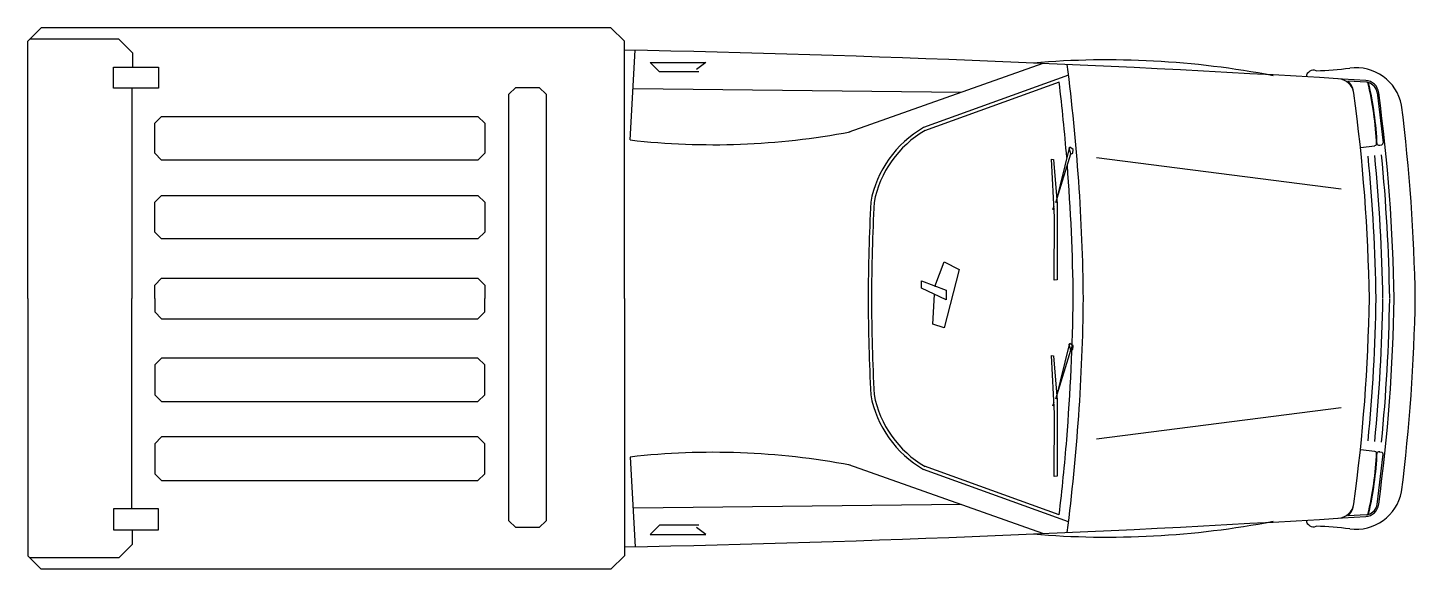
# Model space of a CAD drawing. Extents: x -1.72 to 2.38, y -0.77 to 0.83.
import ezdxf

# ---------------------------------------------------------------- set-up
doc = ezdxf.new("R2010")
doc.units = 0
doc.header["$LTSCALE"] = 0.75
doc.layers.get('0').update_dxf_attribs({"linetype": 'CONTINUOUS'})

msp = doc.modelspace()

# ---------------------------------------------------------------- linework, layer by layer
at = {"color": 0, "linetype": 'BYBLOCK'}
for p, q in [((-1.7191, 0.7865), (-1.6791, 0.8265)), ((0.0036, 0.8265), (-1.6791, 0.8265)), ((0.0436, 0.7865), (0.0036, 0.8265)), ((-1.7191, 0.0265), (-1.7191, 0.7865)), ((-1.4501, 0.7927), (-1.7129, 0.7927)), ((-1.4101, 0.7527), (-1.4501, 0.7927)), ((0.0436, 0.0265), (0.0436, 0.7865)), ((-1.4101, 0.7527), (-1.4101, 0.7096)), ((0.061, 0.4948), (0.0749, 0.76)), ((-1.4656, 0.7096), (-1.3333, 0.7096)), ((-1.4656, 0.6479), (-1.4656, 0.7096)), ((-1.3333, 0.7096), (-1.3333, 0.6479)), ((0.1199, 0.7238), (0.2841, 0.7238)), ((0.1473, 0.6964), (0.1199, 0.7238)), ((0.2841, 0.7238), (0.2567, 0.7032)), ((1.2797, 0.7211), (0.7065, 0.5175)), ((0.2636, 0.6964), (0.1473, 0.6964)), ((1.3556, 0.6861), (0.927, 0.5314)), ((1.3279, 0.6655), (0.9304, 0.522)), ((2.2358, 0.6655), (2.1806, 0.6682)), ((-1.3333, 0.6479), (-1.4656, 0.6479)), ((-1.4113, 0.6479), (-1.4113, 0.0265)), ((-0.2974, 0.6303), (-0.2774, 0.6503)), ((-0.2974, -0.6303), (-0.2974, 0.6303)), ((-0.2774, 0.6503), (-0.2079, 0.6503)), ((-0.1879, 0.6303), (-0.2079, 0.6503)), ((-0.1879, 0.6303), (-0.1879, -0.6303)), ((1.0383, 0.6353), (0.07, 0.6455)), ((2.2673, 0.6353), (2.2853, 0.4866)), ((-1.3239, 0.5641), (-1.3439, 0.5441)), ((-1.3439, 0.4554), (-1.3439, 0.5441)), ((-1.3239, 0.5641), (-0.3892, 0.5641)), ((-0.3892, 0.5641), (-0.3692, 0.5441)), ((-0.3692, 0.5441), (-0.3692, 0.4554)), ((-1.3439, 0.4554), (-1.3239, 0.4354)), ((-0.3692, 0.4554), (-0.3892, 0.4354)), ((1.3571, 0.4705), (1.3178, 0.31)), ((1.3178, 0.31), (1.3622, 0.4535)), ((1.3599, 0.4739), (1.3568, 0.4703)), ((1.3622, 0.4535), (1.3571, 0.4705)), ((1.3697, 0.4667), (1.3599, 0.4739)), ((1.362, 0.4528), (1.3679, 0.4561)), ((1.3679, 0.4561), (1.3697, 0.4667)), ((2.2177, 0.4724), (2.2603, 0.478)), ((2.2736, 0.4798), (2.2814, 0.4808)), ((-0.3892, 0.4354), (-1.3239, 0.4354)), ((1.3145, 0.2668), (1.3049, 0.4385)), ((1.3049, 0.4385), (1.3112, 0.4375)), ((1.3115, 0.4375), (1.3222, 0.306)), ((2.161, 0.3491), (1.4383, 0.442)), ((-1.3239, 0.3312), (-1.3439, 0.3112)), ((-1.3239, 0.3312), (-0.3892, 0.3312)), ((-0.3692, 0.3112), (-0.3892, 0.3312)), ((-1.3439, 0.2226), (-1.3439, 0.3112)), ((-0.3692, 0.3112), (-0.3692, 0.2226)), ((1.3119, 0.299), (1.3081, 0.2885)), ((1.3222, 0.306), (1.3222, 0.0819)), ((1.3131, 0.0809), (1.3145, 0.2668)), ((-1.3439, 0.2226), (-1.3239, 0.2026)), ((-0.3892, 0.2026), (-0.3692, 0.2226)), ((-0.3892, 0.2026), (-1.3239, 0.2026)), ((0.9604, 0.062), (0.9883, 0.1345)), ((0.9883, 0.1345), (1.0329, 0.1122)), ((-1.3239, 0.0862), (-1.3439, 0.0662)), ((-1.3239, 0.0862), (-0.3892, 0.0862)), ((-0.3892, 0.0862), (-0.3692, 0.0662)), ((1.0329, 0.1122), (0.9883, -0.0607)), ((-1.3439, 0.0265), (-1.3439, 0.0662)), ((-0.3692, 0.0662), (-0.3692, 0.0265)), ((0.9214, 0.0565), (0.9214, 0.0788)), ((0.9214, 0.0788), (0.9938, 0.0509)), ((0.9938, 0.023), (0.9214, 0.0565)), ((0.9938, 0.0509), (0.9938, 0.023)), ((1.3222, 0.0819), (1.3131, 0.0809)), ((-1.7191, 0.0265), (-1.7191, -0.7335)), ((-1.4113, -0.595), (-1.4113, 0.0265)), ((-1.3439, 0.0265), (-1.3439, -0.0133)), ((-0.3692, -0.0133), (-0.3692, 0.0265)), ((0.0436, 0.0265), (0.0436, -0.7335)), ((0.9548, -0.0495), (0.9597, 0.0387)), ((-1.3239, -0.0333), (-1.3439, -0.0133)), ((-1.3239, -0.0333), (-0.3892, -0.0333)), ((-0.3892, -0.0333), (-0.3692, -0.0133)), ((0.9883, -0.0607), (0.9548, -0.0495)), ((1.3571, -0.1096), (1.3178, -0.2701)), ((1.3599, -0.1062), (1.3568, -0.1098)), ((1.3622, -0.1266), (1.3571, -0.1096)), ((1.3697, -0.1133), (1.3599, -0.1062)), ((1.3679, -0.124), (1.3697, -0.1133)), ((-1.3439, -0.1697), (-1.3239, -0.1497)), ((-0.3892, -0.1497), (-1.3239, -0.1497)), ((-0.3892, -0.1497), (-0.3692, -0.1697)), ((1.3145, -0.3133), (1.3049, -0.1416)), ((1.3049, -0.1416), (1.3112, -0.1426)), ((1.3115, -0.1426), (1.3222, -0.2741)), ((1.3178, -0.2701), (1.3622, -0.1266)), ((1.362, -0.1273), (1.3679, -0.124)), ((-1.3439, -0.1697), (-1.3439, -0.2583)), ((-0.3692, -0.2583), (-0.3692, -0.1697)), ((-1.3239, -0.2783), (-1.3439, -0.2583)), ((-1.3239, -0.2783), (-0.3892, -0.2783)), ((-0.3692, -0.2583), (-0.3892, -0.2783)), ((1.3119, -0.2811), (1.3081, -0.2916)), ((1.3222, -0.2741), (1.3222, -0.4982)), ((1.3131, -0.4992), (1.3145, -0.3133)), ((2.161, -0.2962), (1.4383, -0.3891)), ((-1.3439, -0.4025), (-1.3239, -0.3825)), ((-1.3439, -0.4025), (-1.3439, -0.4912)), ((-0.3892, -0.3825), (-1.3239, -0.3825)), ((-0.3692, -0.4025), (-0.3892, -0.3825)), ((-0.3692, -0.4912), (-0.3692, -0.4025)), ((0.061, -0.4419), (0.0749, -0.7071)), ((2.2177, -0.4195), (2.2603, -0.4251)), ((2.2673, -0.5824), (2.2853, -0.4337)), ((2.2736, -0.4269), (2.2814, -0.4279)), ((-1.3239, -0.5112), (-1.3439, -0.4912)), ((-0.3892, -0.5112), (-0.3692, -0.4912)), ((1.2797, -0.6681), (0.7065, -0.4646)), ((1.3556, -0.6332), (0.927, -0.4785)), ((1.3279, -0.6126), (0.9304, -0.4691)), ((-1.3239, -0.5112), (-0.3892, -0.5112)), ((1.3222, -0.4982), (1.3131, -0.4992)), ((-1.4656, -0.595), (-1.4656, -0.6567)), ((-1.3333, -0.595), (-1.4656, -0.595)), ((-1.3333, -0.6567), (-1.3333, -0.595)), ((1.0383, -0.5824), (0.07, -0.5926)), ((2.2358, -0.6126), (2.1806, -0.6153)), ((-0.2774, -0.6503), (-0.2974, -0.6303)), ((-0.2079, -0.6503), (-0.2774, -0.6503)), ((-0.2079, -0.6503), (-0.1879, -0.6303)), ((0.1473, -0.6435), (0.1199, -0.6709)), ((0.2636, -0.6435), (0.1473, -0.6435)), ((0.2841, -0.6709), (0.2567, -0.6503)), ((-1.4656, -0.6567), (-1.3333, -0.6567)), ((-1.4101, -0.6998), (-1.4101, -0.6567)), ((0.1199, -0.6709), (0.2841, -0.6709)), ((-1.7191, -0.7335), (-1.6791, -0.7735)), ((-1.4101, -0.6998), (-1.4501, -0.7398)), ((0.0436, -0.7335), (0.0036, -0.7735)), ((-1.4501, -0.7398), (-1.7129, -0.7398)), ((0.0036, -0.7735), (-1.6791, -0.7735))]:
    msp.add_line(p, q, dxfattribs=at)
for centre, radius, start, end in [((-1.044, -52.5042), 53.2759, 86.47302, 88.83027), ((1.4706, -1.8493), 2.5808, 79.0742, 94.8649), ((-4.5493, -0.0377), 5.9492, 0.61744, 7.296), ((2.0795, 0.679), 0.0219, 68.406, 173.7302), ((2.0584, 1.6771), 0.9782, 271.7099, 277.5196), ((2.2044, 0.571), 0.1375, 11.0331, 97.5196), ((-4.5493, -0.0377), 5.9192, 4.6559, 6.8222), ((2.1497, 0.6266), 0.0492, 7.7463, 86.5601), ((2.1542, 0.6337), 0.0434, 7.2377, 52.5561), ((2.2312, 0.6299), 0.041, 6.3038, 86.7646), ((2.2314, 0.6295), 0.0363, 76.6567, 83.0527), ((1.3303, 0.4438), 0.936, 2.2634, 13.6592), ((1.3303, 0.4438), 0.9377, 2.2852, 13.6039), ((2.2314, 0.6295), 0.0363, 9.191, 73.6623), ((-2.8489, -0.0533), 5.0939, 0.8972, 7.7463), ((-2.8489, -0.0533), 5.1669, 0.8846, 7.6484), ((-2.7864, -0.0533), 5.1669, 0.8846, 7.2336), ((0.3067, 2.6516), 2.1707, 263.5016, 280.7213), ((1.0874, 0.2526), 0.3216, 119.9059, 169.4397), ((1.0874, 0.2526), 0.3116, 119.9059, 169.4397), ((2.2574, 0.4901), 0.0124, 283.3816, 311.2013), ((2.273, 0.4921), 0.0124, 242.326, 282.2743), ((2.2786, 0.4869), 0.00669, 294.7225, 357.3974), ((-4.5493, -0.0377), 5.9192, 0.61744, 4.44064), ((-2.8489, -0.0533), 5.1139, 0.8972, 5.6127), ((-2.8489, -0.0533), 5.1339, 0.8972, 5.6131), ((-2.8489, -0.0533), 5.1539, 0.8972, 5.6135), ((7.7215, -0.022), 6.9583, 177.25238, 179.60104), ((7.7215, -0.022), 6.9483, 177.25238, 179.60104), ((7.7215, 0.0749), 6.9583, 180.39896, 182.74762), ((7.7215, 0.0749), 6.9483, 180.39896, 182.74762), ((-5.2338, 0.1221), 6.604, 355.55356, 359.1731), ((-4.5493, 0.0906), 5.9492, 352.704, 359.38256), ((-2.8489, 0.1062), 5.0939, 352.2537, 359.1028), ((-2.8489, 0.1062), 5.1139, 354.3873, 359.1028), ((-2.8489, 0.1062), 5.1339, 354.3869, 359.1028), ((-2.8489, 0.1062), 5.1669, 352.3516, 359.1154), ((-2.8489, 0.1062), 5.1539, 354.3865, 359.1028), ((-2.7864, 0.1062), 5.1669, 352.7664, 359.1154), ((1.0874, -0.1997), 0.3216, 190.5603, 240.0941), ((1.0874, -0.1997), 0.3116, 190.5603, 240.0941), ((-4.5493, 0.0906), 5.9192, 353.1778, 355.3441), ((0.3067, -2.5987), 2.1707, 79.2787, 96.4984), ((1.3303, -0.3909), 0.936, 346.3408, 357.7366), ((1.3303, -0.3909), 0.9377, 346.3961, 357.7148), ((2.2574, -0.4372), 0.0124, 48.7987, 76.6184), ((2.273, -0.4392), 0.0124, 77.7257, 117.674), ((2.2786, -0.434), 0.00669, 2.6026, 65.2775), ((2.2044, -0.518), 0.1375, 262.4804, 348.9669), ((2.1497, -0.5737), 0.0492, 273.4399, 352.2537), ((2.1542, -0.5808), 0.0434, 307.4439, 352.7623), ((2.2312, -0.5769), 0.041, 273.2354, 353.6962), ((2.2314, -0.5766), 0.0363, 276.9473, 283.3433), ((2.2314, -0.5766), 0.0363, 286.3377, 350.809), ((-1.044, 52.5571), 53.2759, 271.16973, 273.52698), ((1.4706, 1.9022), 2.5808, 265.1351, 280.9258), ((2.0795, -0.6261), 0.0219, 186.2698, 291.594), ((2.0584, -1.6242), 0.9782, 82.4804, 88.2901)]:
    msp.add_arc(centre, radius, start, end, dxfattribs=at)

doc.saveas('drawing.dxf')
